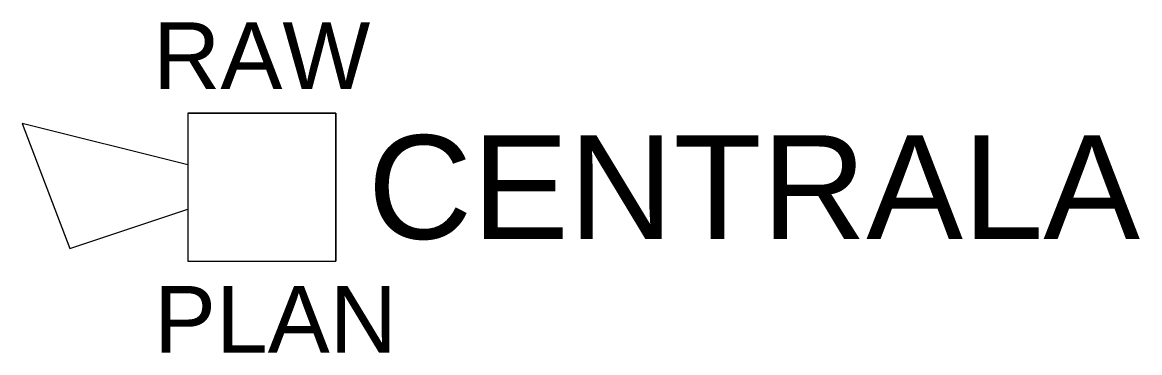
# Model space of a CAD drawing. Header units: millimetres. Extents: x -647 to 2372, y -447 to 445.
import ezdxf
from ezdxf.enums import TextEntityAlignment as Align

# ---------------------------------------------------------------- set-up
doc = ezdxf.new("R2010")
doc.units = ezdxf.units.MM
doc.header["$LTSCALE"] = 0.25
doc.styles.add('opis_czujki', font='arial.ttf')
doc.styles.add('opis_czujki_2', font='arial.ttf')

msp = doc.modelspace()

# ---------------------------------------------------------------- linework, layer by layer
for p, q in [((-200, 200), (-200, -200)), ((-200, 200), (200, 200)), ((200, 200), (200, -200)), ((-200, 59.8), (-200, -59.8)), ((-200, -200), (200, -200))]:
    msp.add_line(p, q)
at = {"linetype": 'Continuous'}
for p, q in [((-200, 59.8), (-646.7, 171.5)), ((-646.7, 171.5), (-518.7, -166)), ((-518.7, -166), (-200, -59.8))]:
    msp.add_line(p, q, dxfattribs=at)
msp.add_lwpolyline([(-200, -200), (200, -200), (200, 200), (-200, 200)], close=True)

# ---------------------------------------------------------------- texts
at = {"style": 'opis_czujki_2', "flags": 9}
msp.add_attdef('RAW', text='XX', height=180, dxfattribs=at).set_placement((0, 354.9), align=Align.MIDDLE_CENTER)
at = {"style": 'opis_czujki', "flags": 8}
msp.add_attdef('CENTRALA', text='xx', height=280, dxfattribs=at).set_placement((286.3, 0), align=Align.MIDDLE_LEFT)
at = {"style": 'opis_czujki_2', "flags": 9}
msp.add_attdef('PLAN', (-291.3, -447.3), 'xx', height=180, dxfattribs=at)

doc.saveas('drawing.dxf')
